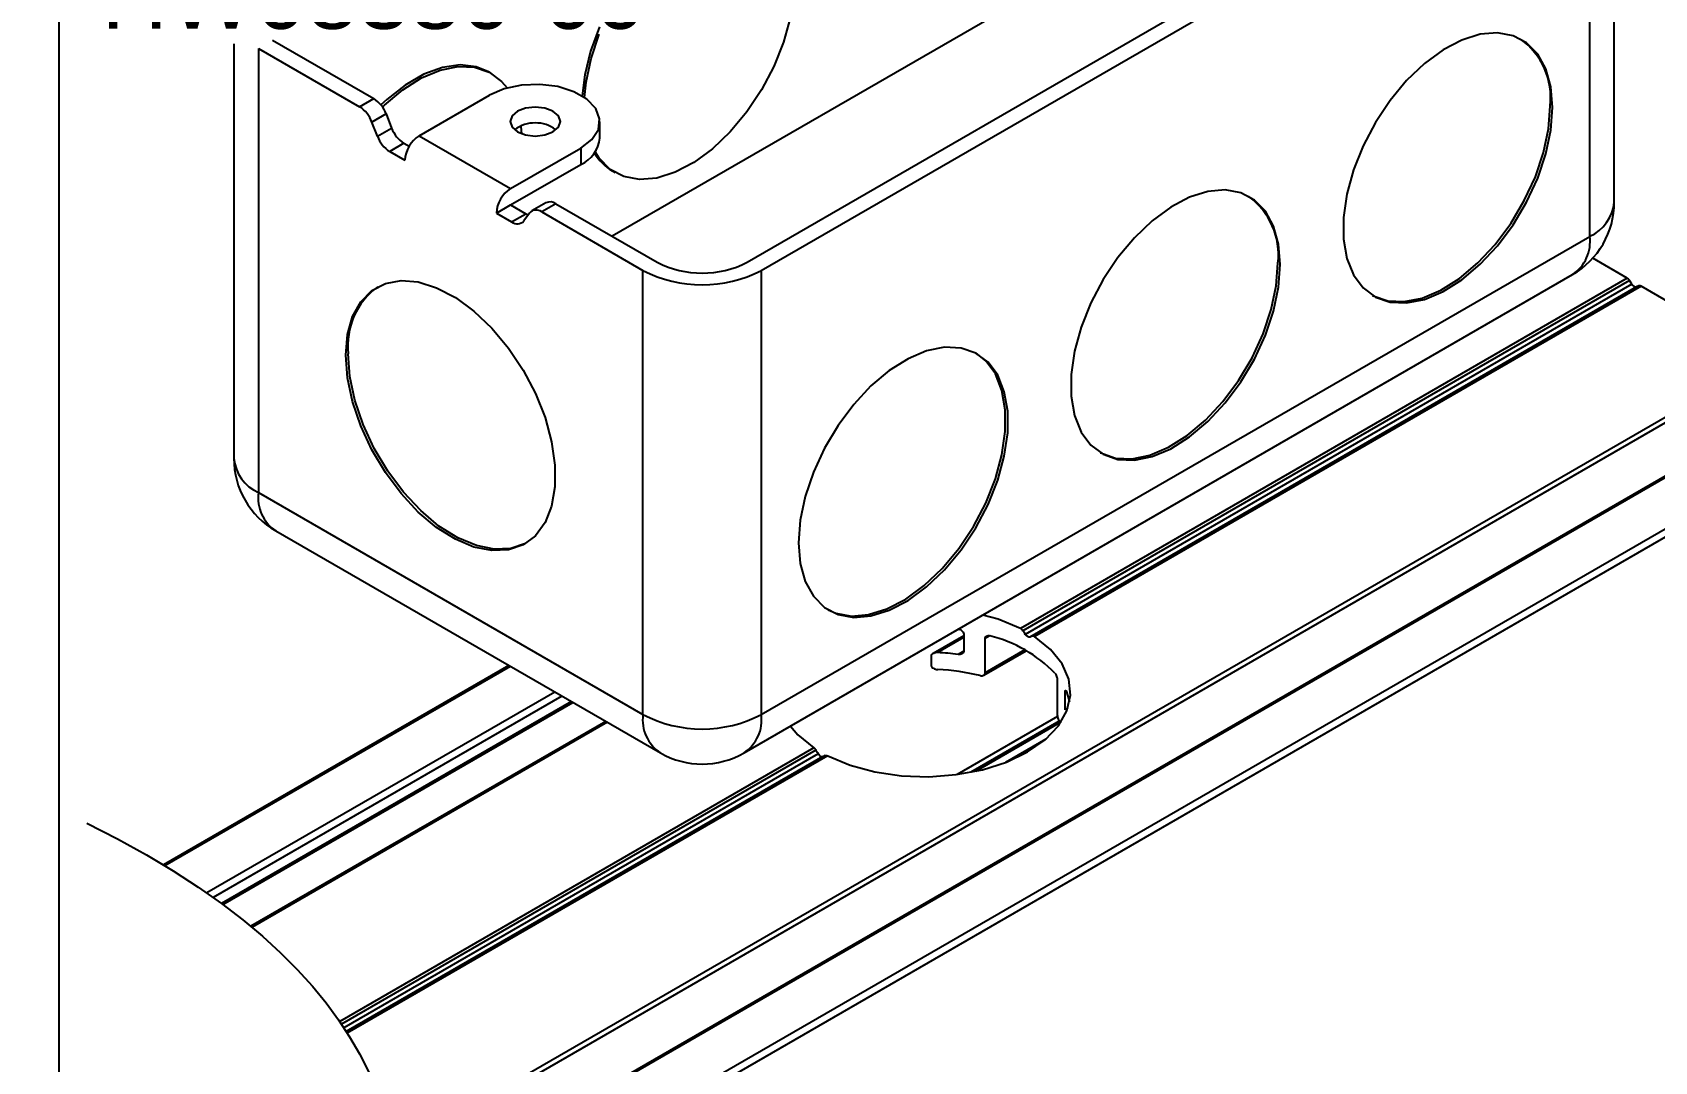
# Model space of a CAD drawing. Extents: x -3.1 to 9.8, y -8.5 to 0.
# Drawn here: x -0.078 to 4.767, y -5.475 to -2.401 of the extents above; entities that cross this region are included whole.
import ezdxf
from ezdxf import colors
from ezdxf.entities.mleader import LeaderData, LeaderLine
from ezdxf.math import Vec2, Vec3

# ---------------------------------------------------------------- set-up
doc = ezdxf.new("R2010")
doc.units = 0
doc.header["$LTSCALE"] = 0.5
doc.header["$MEASUREMENT"] = 0
for name, color, linetype in [('FAB DWG', 221, 'CONTINUOUS'), ('Hardware', 242, 'CONTINUOUS'), ('Housing', 150, 'CONTINUOUS')]:
    doc.layers.add(name, color=color, linetype=linetype)
doc.layers.add('Text-Unprinted', color=131, linetype='CONTINUOUS', plot=False)
doc.styles.add('LSAD_Standard', font='arial.ttf')

msp = doc.modelspace()

# ---------------------------------------------------------------- linework, layer by layer
at = {"layer": 'Hardware', "transparency": 16777216}
for p, q in [((4.6471, -2.9076), (4.6471, -1.5807)), ((2.0566, -3.087), (4.5315, -1.6583)), ((2.099, -3.1115), (4.5739, -1.6828)), ((4.5739, -3.0097), (4.5739, -1.6828)), ((3.1137, -2.1667), (1.6538, -3.0096)), ((0.5232, -2.435), (0.5232, -3.673)), ((0.5964, -2.4482), (0.5964, -3.7751)), ((0.5964, -2.4482), (0.899, -2.6228)), ((0.6389, -2.4237), (0.9414, -2.5983)), ((1.2914, -2.5223), (1.2844, -2.5182)), ((0.899, -2.6228), (0.9414, -2.5983)), ((1.0767, -2.7091), (1.2866, -2.588)), ((0.9782, -2.644), (0.9357, -2.6685)), ((0.9782, -2.644), (0.9945, -2.6861)), ((0.9521, -2.7106), (0.9357, -2.6685)), ((0.9521, -2.7106), (0.9945, -2.6861)), ((1.0767, -2.7091), (1.35, -2.8669)), ((1.6165, -2.7159), (1.6165, -2.6669)), ((1.0312, -2.7318), (0.9888, -2.7563)), ((0.9888, -2.7563), (1.0343, -2.7826)), ((1.0312, -2.7318), (1.0467, -2.7408)), ((1.35, -2.8669), (1.5599, -2.7458)), ((1.5599, -2.7458), (1.5599, -2.7948)), ((1.35, -2.9159), (1.5599, -2.7948)), ((1.6551, -2.8152), (1.6621, -2.8193)), ((1.3076, -2.9404), (1.35, -2.9159)), ((1.3076, -2.9404), (1.3531, -2.9667)), ((1.35, -2.9159), (1.3956, -2.9422)), ((1.3531, -2.9667), (1.3956, -2.9422)), ((1.4062, -2.9401), (1.3899, -2.9634)), ((1.4554, -2.9094), (1.413, -2.9339)), ((1.4854, -2.9124), (1.443, -2.9369)), ((1.443, -2.9369), (1.7455, -3.1115)), ((1.4854, -2.9124), (1.7879, -3.087)), ((2.099, -4.4384), (4.5739, -3.0097)), ((1.7455, -4.4384), (1.7455, -3.1115)), ((2.0473, -4.5528), (4.5221, -3.1241)), ((2.099, -3.1115), (2.099, -4.4384)), ((0.5964, -3.7751), (1.7455, -4.4384)), ((0.6482, -3.8895), (1.7973, -4.5528))]:
    msp.add_line(p, q, dxfattribs=at)
at = {"layer": 'Hardware', "transparency": 16777216, "flags": 128}
for points in [[(2.185, -2.3581), (2.1653, -2.4301), (2.1365, -2.5023), (2.0996, -2.5724), (2.0558, -2.6381), (2.0064, -2.6973), (1.953, -2.7481), (1.8974, -2.7889), (1.8414, -2.8184), (1.7867, -2.8355), (1.7351, -2.8398), (1.6883, -2.8312), (1.6477, -2.8098), (1.6148, -2.7765), (1.6025, -2.7575)], [(1.6152, -2.3837), (1.5886, -2.4561), (1.5713, -2.5277), (1.564, -2.5904)], [(1.571, -2.595), (1.5755, -2.5493), (1.5904, -2.4782), (1.6148, -2.4058)], [(4.4626, -2.6249), (4.4575, -2.5633), (4.4426, -2.5094), (4.4183, -2.4651), (4.3853, -2.4317), (4.3447, -2.4104), (4.2979, -2.4017), (4.2463, -2.406), (4.1917, -2.4232), (4.1356, -2.4526), (4.08, -2.4934), (4.0267, -2.5442), (3.9773, -2.6035), (3.9334, -2.6692), (3.8965, -2.7393), (3.8677, -2.8115), (3.848, -2.8835), (3.838, -2.953), (3.838, -3.0178), (3.848, -3.0757), (3.8677, -3.125), (3.8965, -3.164), (3.9334, -3.1915), (3.9773, -3.2066), (4.0267, -3.2087), (4.08, -3.198), (4.1356, -3.1746), (4.1917, -3.1393), (4.2463, -3.0933), (4.2979, -3.0381), (4.3447, -2.9754), (4.3853, -2.9072), (4.4183, -2.8358), (4.4426, -2.7633), (4.4575, -2.6923), (4.4626, -2.6249)], [(1.2844, -2.5182), (1.2471, -2.5029), (1.1989, -2.4975), (1.1464, -2.5051), (1.0912, -2.5254), (1.0351, -2.5578), (0.9799, -2.6012), (0.9627, -2.6172)], [(0.9674, -2.6236), (0.9735, -2.6177), (1.0282, -2.5717), (1.0842, -2.5364), (1.1398, -2.5131), (1.1932, -2.5023), (1.2426, -2.5045), (1.2864, -2.5195), (1.3233, -2.547), (1.3397, -2.5663)], [(1.5599, -2.7458), (1.5928, -2.7203), (1.6121, -2.6906), (1.616, -2.6589), (1.6043, -2.6279), (1.5779, -2.6), (1.539, -2.5776), (1.4908, -2.5623), (1.437, -2.5556), (1.3822, -2.5579), (1.3306, -2.569), (1.2866, -2.588)], [(1.4766, -2.6973), (1.4929, -2.6832), (1.4986, -2.6667), (1.4929, -2.6501), (1.4766, -2.6361), (1.4523, -2.6267), (1.4236, -2.6234), (1.3949, -2.6267), (1.3706, -2.6361), (1.3543, -2.6501), (1.3486, -2.6667), (1.3543, -2.6832), (1.3706, -2.6973), (1.3949, -2.7067), (1.4236, -2.71), (1.4523, -2.7067), (1.4766, -2.6973)], [(3.9249, -3.1866), (3.9264, -3.1874), (3.9702, -3.2025), (4.0196, -3.2047), (4.073, -3.1939), (4.1285, -3.1705), (4.1846, -3.1352), (4.2393, -3.0892), (4.2909, -3.034), (4.3377, -2.9713), (4.3782, -2.9031), (4.4112, -2.8317), (4.4355, -2.7593), (4.4505, -2.6882), (4.4555, -2.6208)], [(1.3805, -2.6802), (1.3818, -2.6932), (1.3825, -2.7029)], [(3.6494, -3.0943), (3.6444, -3.0327), (3.6294, -2.9789), (3.6051, -2.9345), (3.5721, -2.9012), (3.5316, -2.8798), (3.4848, -2.8712), (3.4332, -2.8755), (3.3785, -2.8926), (3.3224, -2.9221), (3.2669, -2.9629), (3.2135, -3.0137), (3.1641, -3.0729), (3.1203, -3.1386), (3.0833, -3.2087), (3.0546, -3.2809), (3.0349, -3.3529), (3.0248, -3.4224), (3.0248, -3.4872), (3.0349, -3.5452), (3.0546, -3.5944), (3.0833, -3.6334), (3.1203, -3.6609), (3.1641, -3.676), (3.2135, -3.6782), (3.2669, -3.6674), (3.3224, -3.644), (3.3785, -3.6087), (3.4332, -3.5627), (3.4848, -3.5075), (3.5316, -3.4448), (3.5721, -3.3766), (3.6051, -3.3052), (3.6294, -3.2328), (3.6444, -3.1617), (3.6494, -3.0943)], [(1.3956, -2.9422), (1.4011, -2.9449), (1.4024, -2.9455)], [(3.1117, -3.6561), (3.1132, -3.6568), (3.157, -3.6719), (3.2064, -3.6741), (3.2598, -3.6633), (3.3154, -3.6399), (3.3714, -3.6047), (3.4261, -3.5587), (3.4777, -3.5034), (3.5245, -3.4407), (3.565, -3.3725), (3.598, -3.3011), (3.6224, -3.2287), (3.6373, -3.1576), (3.6423, -3.0902)], [(0.8581, -3.3647), (0.8631, -3.3031), (0.878, -3.2493), (0.9024, -3.205), (0.9353, -3.1716), (0.9759, -3.1502), (1.0227, -3.1416), (1.0743, -3.1459), (1.129, -3.1631), (1.185, -3.1925), (1.2406, -3.2333), (1.2939, -3.2841), (1.3433, -3.3433), (1.3872, -3.409), (1.4241, -3.4791), (1.4529, -3.5513), (1.4726, -3.6233), (1.4826, -3.6929), (1.4826, -3.7576), (1.4726, -3.8156), (1.4529, -3.8649), (1.4241, -3.9039), (1.3872, -3.9313), (1.3433, -3.9464), (1.2939, -3.9486), (1.2406, -3.9378), (1.185, -3.9144), (1.129, -3.8792), (1.0743, -3.8332), (1.0227, -3.7779), (0.9759, -3.7152), (0.9353, -3.647), (0.9024, -3.5756), (0.878, -3.5032), (0.8631, -3.4321), (0.8581, -3.3647)], [(2.2104, -3.925), (2.2154, -3.9866), (2.2304, -4.0404), (2.2547, -4.0847), (2.2877, -4.1181), (2.3282, -4.1395), (2.375, -4.1481), (2.4266, -4.1438), (2.4813, -4.1267), (2.5373, -4.0972), (2.5929, -4.0564), (2.6463, -4.0056), (2.6957, -3.9464), (2.7395, -3.8807), (2.7764, -3.8106), (2.8052, -3.7384), (2.8249, -3.6664), (2.8349, -3.5969), (2.8349, -3.5321), (2.8249, -3.4741), (2.8052, -3.4249), (2.7764, -3.3859), (2.7395, -3.3584), (2.6957, -3.3433), (2.6463, -3.3411), (2.5929, -3.3519), (2.5373, -3.3753), (2.4813, -3.4106), (2.4266, -3.4565), (2.375, -3.5118), (2.3282, -3.5745), (2.2877, -3.6427), (2.2547, -3.7141), (2.2304, -3.7865), (2.2154, -3.8576), (2.2104, -3.925)], [(1.3957, -3.9265), (1.3943, -3.9273), (1.3504, -3.9423), (1.301, -3.9445), (1.2477, -3.9337), (1.1921, -3.9103), (1.136, -3.8751), (1.0814, -3.8291), (1.0298, -3.7738), (0.983, -3.7111), (0.9424, -3.643), (0.9094, -3.5715), (0.8851, -3.4991), (0.8702, -3.4281), (0.8651, -3.3606)], [(2.2986, -4.1255), (2.3212, -4.1354), (2.368, -4.1441), (2.4196, -4.1397), (2.4742, -4.1226), (2.5303, -4.0931), (2.5859, -4.0524), (2.6392, -4.0015), (2.6886, -3.9423), (2.7325, -3.8766), (2.7694, -3.8065), (2.7981, -3.7343), (2.8179, -3.6623), (2.8279, -3.5928), (2.8279, -3.528), (2.8179, -3.47), (2.7981, -3.4208), (2.7694, -3.3818), (2.741, -3.3591)]]:
    msp.add_lwpolyline(points, dxfattribs=at)
at = {"layer": 'Hardware', "transparency": 16777216}
for centre, radius, start, end in [((4.2399, -2.5959), 0.217, 353.4289, 54.0379), ((0.8917, -2.6759), 0.0921, 20.2271, 57.362), ((0.8493, -2.7004), 0.0921, 20.2271, 57.362), ((1.0385, -2.6788), 0.0921, 200.2271, 237.362), ((1.0809, -2.6543), 0.0921, 200.2271, 237.362), ((1.1264, -2.7868), 0.0922, 122.6055, 177.3945), ((1.4236, -2.775), 0.1042, 53.5915, 126.4085), ((1.5213, -2.7074), 0.0955, 293.7953, 354.8845), ((1.7377, -2.6761), 0.1618, 211.6424, 239.2845), ((1.3997, -2.9446), 0.0922, 122.6055, 177.3945), ((1.4678, -2.9371), 0.0303, 54.5328, 114.1568), ((3.4267, -3.0654), 0.217, 353.4289, 54.0379), ((1.4263, -2.9573), 0.0264, 50.7518, 139.4672), ((4.3971, -2.9076), 0.25, 299.9973, 0), ((4.522, -2.8951), 0.1257, 294.3747, 354.3052), ((1.3698, -2.9462), 0.0264, 230.7518, 319.4672), ((4.455, -3.0248), 0.1199, 304.0564, 7.2558), ((1.9223, -2.8277), 0.292, 242.6097, 297.3903), ((1.9223, -2.7703), 0.3843, 242.6097, 297.3903), ((1.0808, -3.3358), 0.217, 125.9621, 186.5711), ((0.7732, -3.673), 0.25, 180, 240.0027), ((0.6483, -3.6605), 0.1257, 185.6948, 245.6253), ((0.7154, -3.7902), 0.1199, 172.7442, 235.9436), ((1.8644, -4.4535), 0.1199, 172.7442, 235.9436), ((1.9223, -4.0972), 0.3843, 242.6097, 297.3903), ((1.9801, -4.4535), 0.1199, 304.0564, 7.2558), ((1.9223, -4.3363), 0.25, 240.0027, 299.9973)]:
    msp.add_arc(centre, radius, start, end, dxfattribs=at)
at = {"layer": 'Housing', "transparency": 16777216}
for p, q in [((4.6858, -3.1349), (4.5826, -3.0753)), ((4.6858, -3.1349), (2.8731, -4.1813)), ((4.6926, -3.1417), (2.8803, -4.1879)), ((4.6997, -3.1526), (4.6926, -3.1417)), ((4.6997, -3.1526), (2.8876, -4.1987)), ((4.7133, -3.1605), (2.9013, -4.2066)), ((4.7204, -3.1577), (2.9081, -4.2039)), ((4.7272, -3.1588), (2.9146, -4.2052)), ((4.7204, -3.1577), (4.7133, -3.1605)), ((5.1022, -3.3753), (4.7272, -3.1588)), ((5.1022, -3.3753), (1.0047, -5.7407)), ((5.1114, -3.3867), (1.0079, -5.7556)), ((5.2508, -3.4646), (1.0292, -5.9018)), ((5.2583, -3.4654), (1.0296, -5.9066)), ((5.3913, -3.5421), (1.0365, -6.0561)), ((5.4019, -3.5605), (1.0366, -6.0805)), ((2.7035, -4.2032), (2.612, -4.256)), ((2.7035, -4.2083), (2.6259, -4.2531)), ((2.7035, -4.1977), (2.7035, -4.2491)), ((2.7819, -4.203), (2.7676, -4.2113)), ((2.7676, -4.3133), (2.7676, -4.2113)), ((2.7035, -4.2491), (2.6866, -4.2589)), ((2.7633, -4.3209), (2.8903, -4.2476)), ((2.8858, -4.2451), (2.7676, -4.3133)), ((1.345, -4.2917), (0.3129, -4.8875)), ((1.3493, -4.2943), (0.3172, -4.8901)), ((2.6061, -4.2645), (2.6061, -4.2906)), ((2.9828, -4.3355), (2.9828, -4.4376)), ((1.4823, -4.371), (0.4425, -4.9713)), ((1.5035, -4.3832), (0.4616, -4.9847)), ((1.5318, -4.3996), (0.4868, -5.0029)), ((0.4906, -5.0057), (1.5362, -4.4021)), ((3.0108, -4.37), (3.0064, -4.3726)), ((3.0064, -4.424), (3.0064, -4.3726)), ((3.0108, -4.37), (3.0199, -4.4)), ((2.9837, -4.4444), (2.6838, -4.6175)), ((3.0148, -4.4192), (3.0064, -4.424)), ((1.634, -4.4586), (0.5739, -5.0706)), ((1.6384, -4.4611), (0.5775, -5.0735)), ((2.9892, -4.4582), (2.7247, -4.6108)), ((2.9917, -4.4618), (2.7384, -4.608)), ((2.9893, -4.4584), (2.9929, -4.4635)), ((2.2558, -4.5377), (0.8394, -5.3553)), ((2.2622, -4.5447), (0.8446, -5.3631)), ((2.9489, -4.5118), (2.8282, -4.5814)), ((2.2691, -4.5558), (0.8518, -5.3739)), ((2.2827, -4.5636), (0.8592, -5.3854)), ((2.29, -4.5607), (0.8599, -5.3864)), ((2.2972, -4.5616), (0.8622, -5.39))]:
    msp.add_line(p, q, dxfattribs=at)
at = {"layer": 'Housing', "transparency": 16777216, "flags": 128}
for points in [[(2.8731, -4.1813), (2.8065, -4.1536), (2.7604, -4.1412)], [(2.2972, -4.5616), (2.3639, -4.5893), (2.4383, -4.6093), (2.5179, -4.621), (2.5998, -4.6239), (2.6813, -4.6178), (2.7594, -4.6031), (2.8313, -4.5803), (2.8945, -4.55), (2.9469, -4.5135), (2.9865, -4.472), (3.012, -4.4269), (3.0224, -4.3799), (3.0175, -4.3326), (2.9973, -4.2866), (2.9626, -4.2437), (2.9146, -4.2052)], [(2.1863, -4.4726), (2.2078, -4.4992), (2.2558, -4.5377)]]:
    msp.add_lwpolyline(points, dxfattribs=at)
at = {"layer": 'Housing', "transparency": 16777216}
for centre, radius, start, end in [((4.6748, -3.1527), 0.021, 31.8172, 58.3212), ((4.7119, -3.1472), 0.0134, 203.994, 276.0114), ((4.7227, -3.1654), 0.00802, 55.5963, 106.5598), ((2.6831, -4.5982), 0.4074, 44.0412, 75.9642), ((2.5864, -4.9891), 0.7371, 82.1859, 86.9261), ((2.5889, -5.014), 0.7112, 76.6768, 87.0181)]:
    msp.add_arc(centre, radius, start, end, dxfattribs=at)
for major_axis, ratio, start_param, end_param in [((-0.325, 0.4684), 0.625218, 4.682436, 4.705332), ((0.4372, 0.2133), 0.075064, 0.703856, 0.726752), ((-0.325, 0.4684), 0.625218, 1.473867, 1.496763), ((0.4372, 0.2133), 0.075064, 3.912425, 3.935321)]:
    msp.add_ellipse((2.5852, -4.3878), major_axis=major_axis, ratio=ratio, start_param=start_param, end_param=end_param, dxfattribs=at)
for points, knots in [([(2.6866, -4.1829), (2.6908, -4.1835), (2.6949, -4.1852), (2.7013, -4.1905), (2.7035, -4.1942), (2.7035, -4.1977)], [0, 0, 0, 0, 0.5, 0.5, 1, 1, 1, 1]), ([(2.7676, -4.2113), (2.7676, -4.2079), (2.7693, -4.2052), (2.7746, -4.2022), (2.7783, -4.2019), (2.7819, -4.203)], [0, 0, 0, 0, 0.5, 0.5, 1, 1, 1, 1]), ([(2.9013, -4.2066), (2.8994, -4.2073), (2.897, -4.2069), (2.8921, -4.204), (2.8896, -4.2016), (2.8876, -4.1987)], [0, 0, 0, 0, 0.5, 0.5, 1, 1, 1, 1]), ([(2.6259, -4.2531), (2.6213, -4.2528), (2.6168, -4.2536), (2.6111, -4.2565), (2.6093, -4.2577), (2.6069, -4.2608), (2.6061, -4.2626), (2.6061, -4.2645)], [0, 0, 0, 0, 0.5, 0.5, 0.75, 0.75, 1, 1, 1, 1]), ([(2.7035, -4.2491), (2.7035, -4.2526), (2.7013, -4.2556), (2.6949, -4.2589), (2.6908, -4.2594), (2.6866, -4.2589)], [0, 0, 0, 0, 0.5, 0.5, 1, 1, 1, 1]), ([(2.6061, -4.2906), (2.6061, -4.2925), (2.6069, -4.2944), (2.6093, -4.2976), (2.611, -4.299), (2.6168, -4.3023), (2.6213, -4.3034), (2.6259, -4.3037)], [0, 0, 0, 0, 0.25, 0.25, 0.5, 0.5, 1, 1, 1, 1]), ([(2.7528, -4.3219), (2.7566, -4.3228), (2.7603, -4.3225), (2.7659, -4.3195), (2.7676, -4.3167), (2.7676, -4.3133)], [0, 0, 0, 0, 0.5, 0.5, 1, 1, 1, 1]), ([(2.976, -4.315), (2.9778, -4.3171), (2.9795, -4.3204), (2.9821, -4.328), (2.9828, -4.3322), (2.9828, -4.3355)], [0, 0, 0, 0, 0.5, 0.5, 1, 1, 1, 1]), ([(3.0064, -4.3726), (3.0064, -4.3691), (3.007, -4.367), (3.0087, -4.3663), (3.0098, -4.3676), (3.0108, -4.37)], [0, 0, 0, 0, 0.5, 0.5, 1, 1, 1, 1]), ([(2.9828, -4.4376), (2.9828, -4.441), (2.9836, -4.4452), (2.9861, -4.4528), (2.9877, -4.4562), (2.9893, -4.4584)], [0, 0, 0, 0, 0.5, 0.5, 1, 1, 1, 1]), ([(2.2691, -4.5558), (2.2709, -4.5587), (2.2733, -4.5612), (2.2783, -4.564), (2.2808, -4.5644), (2.2827, -4.5636)], [0, 0, 0, 0, 0.5, 0.5, 1, 1, 1, 1])]:
    msp.add_open_spline(points, degree=3, knots=knots, dxfattribs=at)
for points in [[(2.8803, -4.1879), (2.8783, -4.185), (2.8758, -4.1826), (2.8731, -4.1813)], [(2.9146, -4.2052), (2.9122, -4.2037), (2.91, -4.2032), (2.9081, -4.2039)], [(2.2558, -4.5377), (2.2581, -4.5392), (2.2604, -4.5417), (2.2622, -4.5447)], [(2.29, -4.5607), (2.292, -4.5599), (2.2946, -4.5602), (2.2972, -4.5616)]]:
    msp.add_open_spline(points, degree=3, dxfattribs=at)
at = {"layer": 'Housing', "color": 1, "transparency": 16777216}
msp.add_open_spline([(0.0842, -4.7627), (1.0965, -5.2645), (1.0228, -6.3919), (0.949, -7.5193), (1.9614, -8.021)], degree=3, dxfattribs=at)
at = {"layer": 'Text-Unprinted', "ltscale": 0.5, "transparency": 16777216}
msp.add_lwpolyline([(7.9032, 0), (0, 0), (0, -8.4768), (7.9032, -8.4768)], close=True, dxfattribs=at)

# ---------------------------------------------------------------- leaders
at = {"layer": 'FAB DWG', "ltscale": 0.5, "transparency": 16777216}
ml = msp.add_multileader_mtext('Standard', dxfattribs=at)
ml.set_content('8-32 SPADE SCREW\\P(HW83212-00)', color=256, style='LSAD_Standard')
ml.set_leader_properties()
ml.build(insert=Vec2(0, 0))
ml.multileader.update_dxf_attribs({"text_left_attachment_type": 2, "dogleg_length": 0.36, "arrow_head_size": 0.2284})
ctx = ml.context
ctx.base_point, ctx.char_height, ctx.arrow_head_size, ctx.landing_gap_size, ctx.plane_origin = Vec3(3.0274, -0.7321), 0.197711, 0.2284, 0.1096, Vec3(2.8323, 15.841)
ctx.left_attachment, ctx.text_align_type = 2, 2
notes = []
notes.append((ctx, [(1, (1, 1, 0), (6.1129, -0.564), (-1, 0), 0.2098, [(1, [(5.2218, -2.555), (5.7383, -2.8532)], 0, [])])]))
ctx.mtext.insert, ctx.mtext.width, ctx.mtext.defined_height, ctx.mtext.alignment, ctx.mtext.flow_direction = Vec3(5.7935, -0.4361), 4.716156, 0.7905, 3, 5
ml = msp.add_multileader_mtext('Standard', dxfattribs=at)
ml.set_content('HW08380-00', color=256, style='LSAD_Standard')
ml.set_leader_properties()
ml.build(insert=Vec2(0, 0))
ml.multileader.update_dxf_attribs({"text_left_attachment_type": 2, "dogleg_length": 0.36, "arrow_head_size": 0.2284})
ctx = ml.context
ctx.base_point, ctx.char_height, ctx.arrow_head_size, ctx.landing_gap_size, ctx.plane_origin = Vec3(0.0527, -2.293), 0.19771, 0.2284, 0.1096, Vec3(3.0985, 14.0354)
ctx.left_attachment, ctx.text_align_type = 2, 2
notes.append((ctx, [(1, (1, 1, 0), (2.2962, -2.2926), (-1, 0), 0.4322, [(0, [(1.8781, -1.7386), (3.2757, -1.8148)], 0, [])])]))
ctx.mtext.insert, ctx.mtext.width, ctx.mtext.defined_height, ctx.mtext.alignment, ctx.mtext.flow_direction = Vec3(1.7544, -2.192), 4.716156, 0.7905, 3, 5
ml = msp.add_multileader_mtext('Standard', dxfattribs=at)
ml.set_content('6-32 SELF TAPPING SCREW\\P(HW63214-00)', color=256, style='LSAD_Standard')
ml.set_leader_properties()
ml.build(insert=Vec2(0, 0))
ml.multileader.update_dxf_attribs({"text_left_attachment_type": 2, "dogleg_length": 0.36, "arrow_head_size": 0.2284})
ctx = ml.context
ctx.base_point, ctx.char_height, ctx.arrow_head_size, ctx.landing_gap_size, ctx.plane_origin = Vec3(4.6906, -6.4627), 0.197711, 0.2284, 0.1096, Vec3(10.3446, 10.8982)
ctx.left_attachment, ctx.text_align_type = 2, 2
notes.append((ctx, [(1, (1, 1, 0), (7.7015, -6.1281), (-1, 0), 0.2098, [(0, [(6.8885, -4.16), (6.413, -3.8514)], 0, [])])]))
ctx.mtext.insert, ctx.mtext.width, ctx.mtext.defined_height, ctx.mtext.alignment, ctx.mtext.flow_direction = Vec3(7.3821, -6.0002), 2.997522, 0.7905, 3, 5
for ctx, leaders in notes:
    for number, flags, end, landing, length, lines in leaders:
        leader = LeaderData()
        leader.index, (leader.has_last_leader_line, leader.has_dogleg_vector, leader.attachment_direction) = number, flags
        leader.last_leader_point, leader.dogleg_vector, leader.dogleg_length = Vec3(end), Vec3(landing), length
        for number, points, colour, breaks in lines:
            line = LeaderLine()
            line.index, line.vertices, line.color, line.breaks = number, Vec3.list(points), colors.encode_raw_color(colour), breaks
            leader.lines.append(line)
        ctx.leaders.append(leader)

doc.saveas('drawing.dxf')
